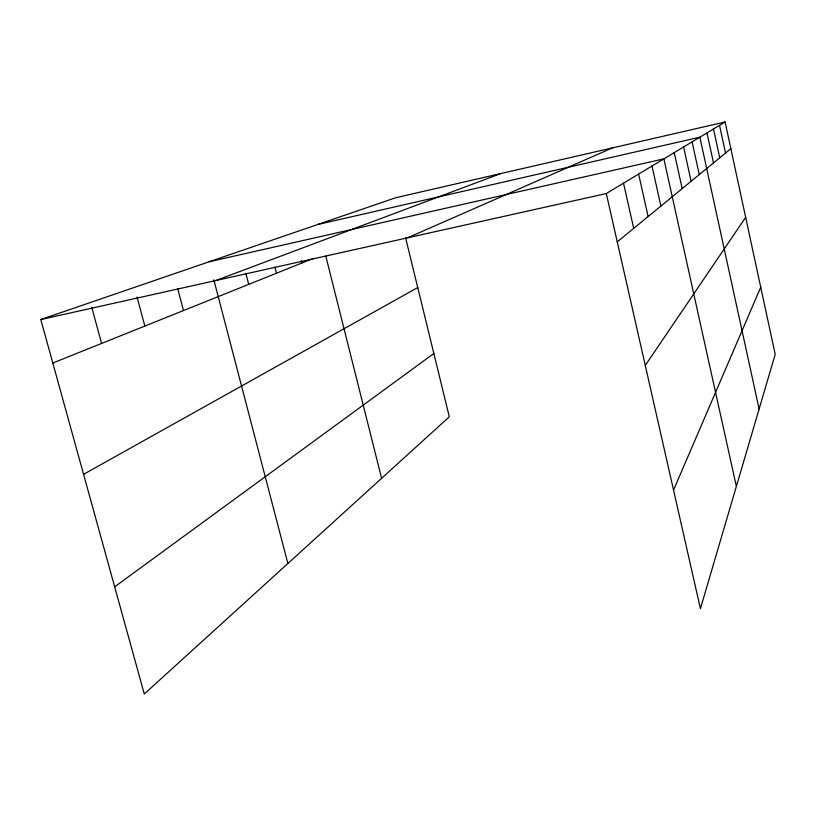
<?xml version="1.0" encoding="UTF-8"?>
<svg xmlns="http://www.w3.org/2000/svg" width="816" height="816" viewBox="0 0 816 816"><rect width="100%" height="100%" fill="white"/><g stroke="black" fill="none" stroke-linecap="round" stroke-linejoin="round"><path stroke-width="1.22" d="M673.537 490.11L760.736 287.242M645.272 365.435L745.661 217.321M617.263 241.883L730.861 148.675M114.679 586.837L433.847 353.481M606.298 193.545L725.108 121.992L775.2 354.338L700.414 608.644L606.298 193.545L40.8 319.535L144.289 694.008L449.3 416.792L405.521 237.497M83.579 474.32L417.741 287.548M407.531 237.833L612.5 147.88M52.816 363.018L313.528 258.346M215.648 280.582L500.606 173.614M40.8 319.535L395.801 197.707L725.108 121.992M317.842 224.471L699.863 137.2L759.115 409.04M209.12 261.773L663.877 158.865L736.369 486.387M91.759 307.316L101.582 343.444M137.068 297.065L144.84 326.074M177.674 288.558L183.488 310.559M213.823 279.796L287.885 563.499M245.851 273.289L248.717 284.366M274.921 267.107L276.481 273.217M301.257 260.59L301.869 263.027M325.798 256.132L381.613 478.319M623.526 183.172L633.706 228.388M651.984 166.025L660.899 206.081M638.632 174.073L648.128 216.546M674.24 152.633L682.166 188.618M692.101 141.872L699.261 174.593M683.594 146.992L691.121 181.274M706.962 132.916L713.49 162.925M719.528 125.348L725.516 153.061M713.5 128.979L719.743 157.794"/></g></svg>
